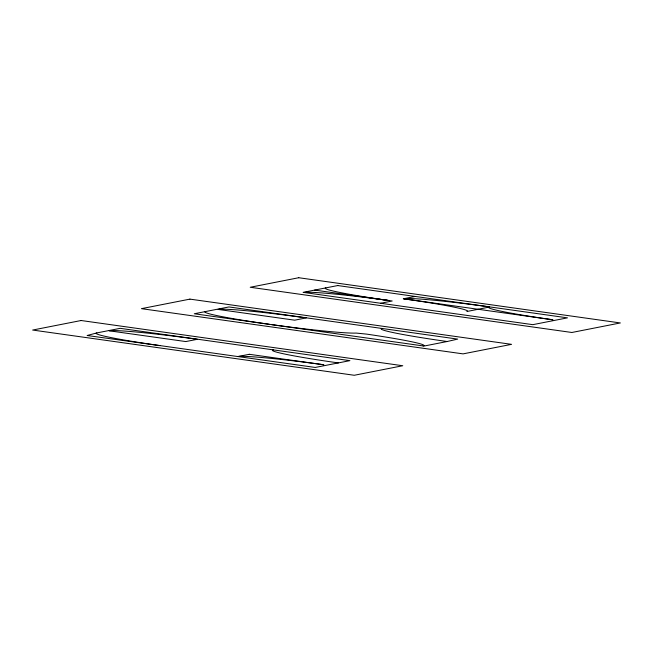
<?xml version="1.0" encoding="UTF-8"?>
<svg xmlns="http://www.w3.org/2000/svg" width="653" height="653" viewBox="0 0 653 653"><rect width="100%" height="100%" fill="white"/><g stroke="black" fill="none" stroke-linecap="round" stroke-linejoin="round"><path stroke-width="0.98" d="M325.749 287.908L325.267 288.218A78.001 3.812 7.6 0 0 382.111 299.547L389.531 300.617L314.656 290.087M96.758 332.94L96.187 333.242A78.009 3.812 7.6 0 0 152.459 344.531L315.26 367.451L349.894 360.644L120.16 328.337L96.758 332.94L87.151 335.503L159.871 345.608M204.985 311.848L205.564 311.546M273.305 349.877L272.53 350.155A78.001 3.812 7.6 0 0 329.7 361.672L338.352 362.913M381.319 328.761L382.103 328.475M423.062 345.919L423.846 345.633M447.142 341.519L457.696 339.103L228.95 306.943L194.316 313.758L424.05 346.057L447.142 341.519L438.481 340.27A78.001 3.812 7.6 0 1 381.368 328.769M304.061 292.495L305.865 292.299A78.001 3.812 7.6 0 1 384.356 299.915L392.184 300.992L380.642 303.261M415.275 296.446L403.987 298.666L405.652 298.519A77.993 3.812 7.6 0 1 481.979 305.857L489.603 306.902M219.906 309.22L218.102 309.416L294.683 320.182L306.224 317.905L298.397 316.827A78.001 3.812 7.6 0 0 219.947 309.228M111.026 330.606L109.231 330.802L185.803 341.568L197.345 339.291L189.517 338.213A78.001 3.812 7.6 0 0 111.075 330.614M271.877 324.663L279.525 325.708A78.001 3.812 7.6 0 0 356.065 333.071L366.692 334.124A78.001 3.812 7.6 0 1 423.805 345.625M478.037 309.269L403.276 298.756L410.761 299.833A78.001 3.812 7.6 0 1 467.475 311.187L466.944 311.497L489.285 307.057L488.705 307.359A78.001 3.812 7.6 0 0 545.475 318.721L552.952 319.799L478.192 309.285M269.224 324.288L261.739 323.211A78.001 3.812 7.6 0 1 205.034 311.856M81.135 320.517L32.65 330.051L354.277 375.271L402.762 365.737L81.135 320.517M189.933 299.123L141.44 308.657L463.067 353.877L511.56 344.343L189.933 299.123M298.723 277.729L250.238 287.263L571.865 332.483L620.35 322.949L298.723 277.729M337.74 285.549L303.106 292.356L532.84 324.663L567.473 317.848L337.74 285.549M249.291 354.293L237.994 356.514L239.667 356.367A78.001 3.812 7.6 0 1 316.248 363.737L323.896 364.782L249.291 354.293"/></g></svg>
